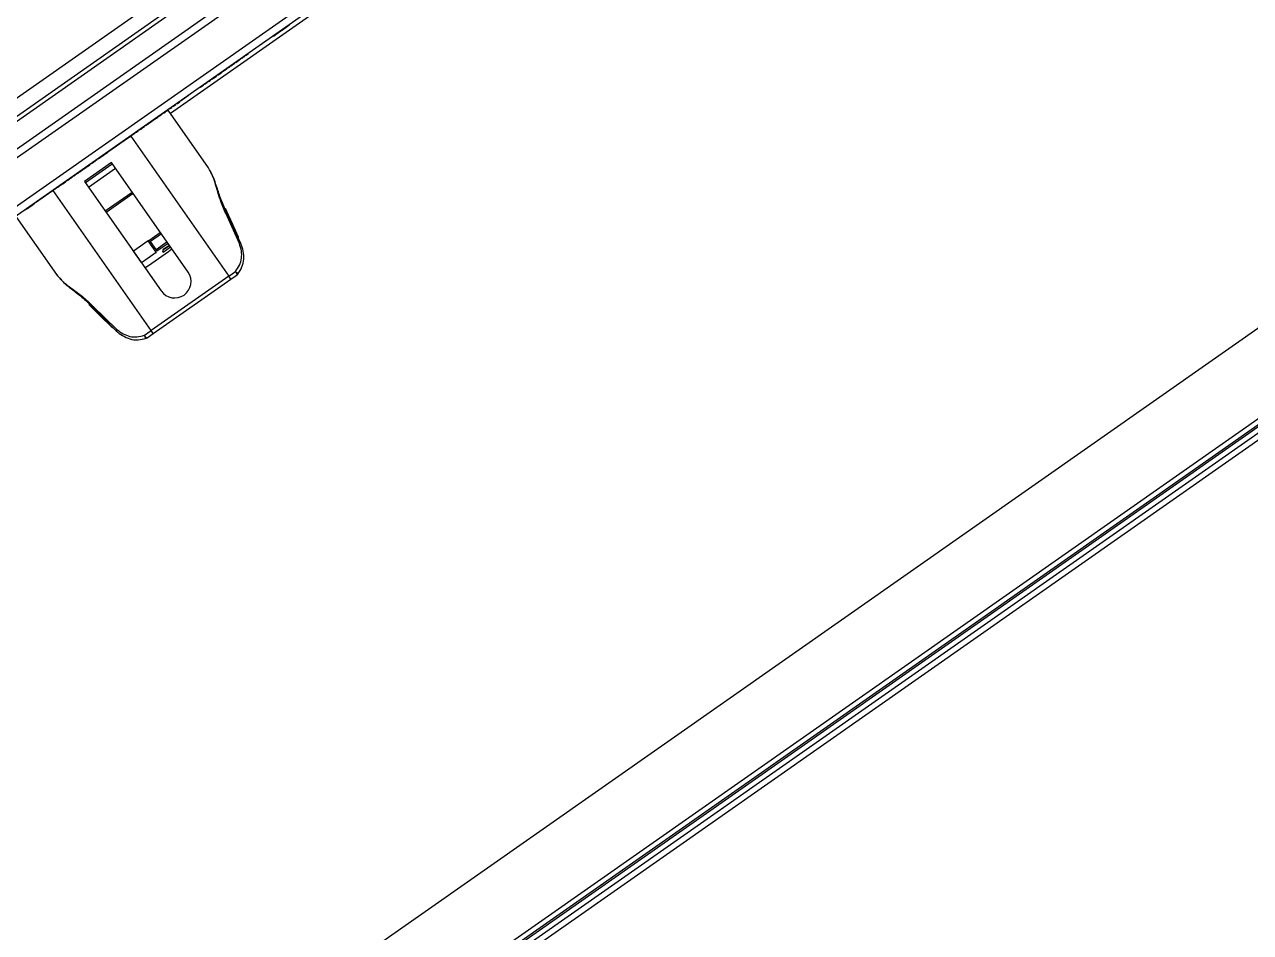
# Model space of a CAD drawing. Header units: millimetres. Extents: x 152904052 to 153933663, y 538271515 to 539240469.
# Drawn here: x 153347092.9 to 153347429.4, y 538941601.7 to 538941850.8 of the extents above; entities that cross this region are included whole.
import ezdxf

# ---------------------------------------------------------------- set-up
doc = ezdxf.new("R2010")
doc.units = ezdxf.units.MM
doc.layers.add('POWR', color=5, linetype='Continuous')

msp = doc.modelspace()

# ---------------------------------------------------------------- linework, layer by layer
at = {"layer": 'POWR', "color": 7}
for p, q in [((153346840, 538941655.08), (153348601.17, 538942888.27)), ((153346842.35, 538941651.72), (153348603.53, 538942884.91)), ((153346830.76, 538941634.64), (153347722.48, 538942259.02)), ((153346831.91, 538941633), (153347723.63, 538942257.38)), ((153347732.09, 538942250.01), (153346835.94, 538941622.52)), ((153347731.58, 538942247.08), (153346838.87, 538941622)), ((153347697, 538942248.69), (153346847.13, 538941653.61)), ((153346984.92, 538941454.91), (153347838.48, 538942052.58)), ((153346974.79, 538941419), (153347875.85, 538942049.93)), ((153346975.7, 538941417.69), (153347876.77, 538942048.62)), ((153346976.6, 538941421.98), (153347872.43, 538942049.24)), ((153347862.45, 538942042.74), (153346985.96, 538941429.02)), ((153347860.64, 538942043.06), (153346986.28, 538941430.83)), ((153347194.76, 538941869.67), (153347133, 538941826.42)), ((153347161.11, 538941847.51), (153347161.05, 538941847.6)), ((153347153.3, 538941842.05), (153347153.24, 538941842.13)), ((153347154.4, 538941842.82), (153347154.35, 538941842.9)), ((153347148.37, 538941838.59), (153347148.31, 538941838.67)), ((153347149.42, 538941839.33), (153347149.36, 538941839.41)), ((153347144.4, 538941835.81), (153347144.34, 538941835.89)), ((153347146.09, 538941837), (153347146.03, 538941837.08)), ((153347147.31, 538941837.85), (153347147.25, 538941837.93)), ((153347142.33, 538941834.36), (153347142.27, 538941834.44)), ((153347143.43, 538941835.13), (153347143.37, 538941835.22)), ((153347134.52, 538941828.89), (153347134.46, 538941828.98)), ((153347135.62, 538941829.67), (153347135.56, 538941829.75)), ((153347137.96, 538941831.31), (153347135.95, 538941829.9)), ((153347137.96, 538941831.31), (153347137.91, 538941831.39)), ((153347130.75, 538941826.26), (153347130.69, 538941826.34)), ((153347143.46, 538941811.48), (153347132.34, 538941827.37)), ((153347132.45, 538941827.44), (153347132.39, 538941827.53)), ((153347133.41, 538941828.12), (153347133.36, 538941828.2)), ((153347124.51, 538941821.89), (153347124.45, 538941821.97)), ((153347126.21, 538941823.07), (153347126.15, 538941823.16)), ((153347128.48, 538941824.67), (153347128.42, 538941824.75)), ((153347121.19, 538941819.56), (153347116.06, 538941815.97)), ((153347122.1, 538941820.2), (153347149, 538941781.78)), ((153347123.54, 538941821.21), (153347123.49, 538941821.29)), ((153347115.92, 538941815.87), (153347115.86, 538941815.95)), ((153347116.8, 538941812.95), (153347109.43, 538941807.78)), ((153347109.65, 538941807.46), (153347117.03, 538941812.62)), ((153347111.05, 538941812.46), (153347110.99, 538941812.54)), ((153347137.85, 538941782.88), (153347116.8, 538941812.95)), ((153347106.5, 538941809.28), (153347106.44, 538941809.36)), ((153347108.77, 538941810.87), (153347108.72, 538941810.95)), ((153347110.51, 538941806.23), (153347117.89, 538941811.39)), ((153347101.49, 538941805.77), (153347095.92, 538941801.87)), ((153347127.7, 538941766.87), (153347100.8, 538941805.28)), ((153347101.63, 538941805.87), (153347101.57, 538941805.95)), ((153347104.68, 538941808), (153347104.62, 538941808.08)), ((153347109.43, 538941807.78), (153347130.48, 538941777.72)), ((153347115.1, 538941799.67), (153347122.48, 538941804.84)), ((153347122.74, 538941804.46), (153347115.37, 538941799.29)), ((153347150.07, 538941796.16), (153347148.15, 538941800.32)), ((153347151.92, 538941790.71), (153347148.16, 538941799.08)), ((153347152.35, 538941790.76), (153347148.45, 538941799.1)), ((153347090.56, 538941798.11), (153347101.69, 538941782.22)), ((153347151.65, 538941792.46), (153347150.07, 538941796.16)), ((153347127.09, 538941791.59), (153347126.93, 538941791.47)), ((153347127.09, 538941791.59), (153347130.22, 538941793.78)), ((153347130.51, 538941793.37), (153347127.54, 538941791.29)), ((153347151.81, 538941791.9), (153347151.65, 538941792.46)), ((153347122.86, 538941788.62), (153347122.85, 538941788.62)), ((153347126.93, 538941791.47), (153347122.86, 538941788.62)), ((153347125.03, 538941785.51), (153347122.86, 538941788.62)), ((153347125.03, 538941785.51), (153347129.11, 538941788.36)), ((153347129.11, 538941788.36), (153347126.93, 538941791.47)), ((153347129.09, 538941789.09), (153347127.54, 538941791.29)), ((153347129.09, 538941789.09), (153347132.05, 538941791.16)), ((153347132.33, 538941790.76), (153347129.24, 538941788.6)), ((153347130.91, 538941788.45), (153347130.97, 538941788.37)), ((153347130.97, 538941788.37), (153347133.01, 538941789.8)), ((153347132.7, 538941790.24), (153347131.04, 538941789.07)), ((153347131.04, 538941789.07), (153347131.1, 538941788.99)), ((153347132.76, 538941790.15), (153347131.1, 538941788.99)), ((153347102.88, 538941780.94), (153347101.85, 538941782.07)), ((153347149, 538941781.78), (153347127.7, 538941766.87)), ((153347149, 538941781.78), (153347150.84, 538941783.07)), ((153347149.57, 538941780.96), (153347149, 538941781.78)), ((153347149.57, 538941780.96), (153347151.27, 538941782.15)), ((153347128.27, 538941766.05), (153347149.57, 538941780.96)), ((153347110.57, 538941774), (153347113.82, 538941770.78)), ((153347111.61, 538941773.31), (153347118.12, 538941766.79)), ((153347111.73, 538941773.57), (153347118.31, 538941767.17)), ((153347113.82, 538941770.78), (153347116.75, 538941768.02)), ((153347116.75, 538941768.02), (153347117.32, 538941767.58)), ((153347125.85, 538941765.57), (153347127.7, 538941766.87)), ((153347126.57, 538941764.86), (153347128.27, 538941766.05)), ((153347128.27, 538941766.05), (153347127.7, 538941766.87))]:
    msp.add_line(p, q, dxfattribs=at)
at = {"layer": 'POWR', "color": 7, "flags": 128}
for points in [[(153347148.15, 538941800.32), (153347148.16, 538941800.28), (153347148.11, 538941800.19), (153347148.03, 538941800.12)], [(153347150.07, 538941796.16), (153347150.07, 538941796.14), (153347150.03, 538941796.06), (153347149.93, 538941795.96)], [(153347152.35, 538941790.76), (153347152.35, 538941790.76), (153347152.28, 538941790.78), (153347152.14, 538941790.76), (153347151.92, 538941790.71)], [(153347110.57, 538941774), (153347110.6, 538941773.98), (153347110.7, 538941774), (153347110.8, 538941774.04)], [(153347114.06, 538941770.84), (153347113.93, 538941770.78), (153347113.84, 538941770.77), (153347113.82, 538941770.78)], [(153347118.31, 538941767.17), (153347118.18, 538941766.99), (153347118.12, 538941766.86), (153347118.12, 538941766.79), (153347118.12, 538941766.79)]]:
    msp.add_lwpolyline(points, dxfattribs=at)
at = {"layer": 'POWR', "color": 7}
for centre, radius, start, end in [((153347148.33, 538941798.8), 0.323, 69.3924, 122.2319), ((153347071.81, 538941869.34), 101, 302.4464, 307.5536), ((153347113.01, 538941797.42), 18.47, 330.6566, 331.4769), ((153347125.07, 538941790), 6.04, 345.14, 351.1799), ((153347125.13, 538941789.92), 6.04, 345.1115, 351.1507), ((153347134.16, 538941780.3), 4.5, 215, 35), ((153347149.74, 538941782), 1.54, 5.5199, 44.0329), ((153347150.7, 538941782.97), 1, 305, 321.2293), ((153347111.93, 538941773.31), 0.324, 127.8124, 180.518), ((153347127.24, 538941766.25), 1.54, 205.9671, 244.48), ((153347126, 538941765.68), 1, 288.7393, 305)]:
    msp.add_arc(centre, radius, start, end, dxfattribs=at)
for points, knots in [([(153347161.11, 538941847.51), (153347161.18, 538941847.56), (153347161.31, 538941847.65), (153347162.26, 538941848.32), (153347163.65, 538941849.3), (153347164.99, 538941850.23), (153347165.69, 538941850.72)], [0, 0, 0, 0, 0.23574, 0.478454, 0.724852, 1, 1, 1, 1]), ([(153347152.62, 538941841.57), (153347152.76, 538941841.67), (153347153.25, 538941842.01), (153347153.28, 538941842.03), (153347153.3, 538941842.05)], [0, 0, 0, 0, 0.283268, 1, 1, 1, 1]), ([(153347153.59, 538941842.25), (153347153.75, 538941842.36), (153347154.34, 538941842.77), (153347154.38, 538941842.8), (153347154.4, 538941842.82)], [0, 0, 0, 0, 0.276313, 1, 1, 1, 1]), ([(153347148.37, 538941838.59), (153347148.47, 538941838.66), (153347148.67, 538941838.8), (153347148.96, 538941839), (153347149.21, 538941839.18), (153347149.39, 538941839.31), (153347149.41, 538941839.32), (153347149.42, 538941839.33)], [0, 0, 0, 0, 0.202461, 0.382409, 0.553418, 0.762152, 1, 1, 1, 1]), ([(153347149.71, 538941839.53), (153347149.85, 538941839.63), (153347150.2, 538941839.87), (153347150.57, 538941840.13), (153347150.61, 538941840.16), (153347150.64, 538941840.18)], [0, 0, 0, 0, 0.243406, 0.596918, 1, 1, 1, 1]), ([(153347150.93, 538941840.38), (153347151.1, 538941840.5), (153347151.62, 538941840.87), (153347152.21, 538941841.28), (153347152.29, 538941841.34), (153347152.33, 538941841.37)], [0, 0, 0, 0, 0.18313, 0.564678, 1, 1, 1, 1]), ([(153347143.43, 538941835.13), (153347143.48, 538941835.17), (153347143.53, 538941835.21), (153347144.04, 538941835.56), (153347144.11, 538941835.61)], [0, 0, 0, 0, 0.864861, 1, 1, 1, 1]), ([(153347144.4, 538941835.81), (153347144.47, 538941835.87), (153347144.63, 538941835.97), (153347145.41, 538941836.52), (153347145.81, 538941836.8)], [0, 0, 0, 0, 0.498681, 1, 1, 1, 1]), ([(153347146.09, 538941837), (153347146.14, 538941837.03), (153347146.25, 538941837.11), (153347146.66, 538941837.4), (153347146.99, 538941837.62), (153347147.02, 538941837.65)], [0, 0, 0, 0, 0.4628822, 0.9389635, 1, 1, 1, 1]), ([(153347147.31, 538941837.85), (153347147.33, 538941837.87), (153347147.38, 538941837.9), (153347147.65, 538941838.09), (153347147.98, 538941838.32), (153347148.24, 538941838.5), (153347148.37, 538941838.59)], [0, 0, 0, 0, 0.277096, 0.562127, 0.784508, 1, 1, 1, 1]), ([(153347141.22, 538941833.59), (153347141.27, 538941833.62), (153347141.34, 538941833.67), (153347141.85, 538941834.03), (153347142.04, 538941834.16)], [0, 0, 0, 0, 0.636046, 1, 1, 1, 1]), ([(153347142.33, 538941834.36), (153347142.37, 538941834.39), (153347142.45, 538941834.45), (153347142.94, 538941834.79), (153347143.14, 538941834.93)], [0, 0, 0, 0, 0.573497, 1, 1, 1, 1]), ([(153347133.7, 538941828.32), (153347133.86, 538941828.44), (153347134.45, 538941828.85), (153347134.49, 538941828.87), (153347134.52, 538941828.89)], [0, 0, 0, 0, 0.278107, 1, 1, 1, 1]), ([(153347134.8, 538941829.1), (153347134.94, 538941829.19), (153347135.57, 538941829.63), (153347135.6, 538941829.65), (153347135.62, 538941829.67)], [0, 0, 0, 0, 0.216364, 1, 1, 1, 1]), ([(153347128.48, 538941824.67), (153347128.7, 538941824.82), (153347129.13, 538941825.12), (153347129.75, 538941825.56), (153347130.29, 538941825.93), (153347130.68, 538941826.21), (153347130.73, 538941826.24), (153347130.75, 538941826.26)], [0, 0, 0, 0, 0.200326, 0.380186, 0.552394, 0.762539, 1, 1, 1, 1]), ([(153347131.04, 538941826.46), (153347131.21, 538941826.58), (153347131.74, 538941826.95), (153347132.32, 538941827.35), (153347132.4, 538941827.41), (153347132.45, 538941827.44)], [0, 0, 0, 0, 0.183834, 0.566866, 1, 1, 1, 1]), ([(153347132.73, 538941827.65), (153347132.87, 538941827.74), (153347133.36, 538941828.08), (153347133.39, 538941828.1), (153347133.41, 538941828.12)], [0, 0, 0, 0, 0.285051, 1, 1, 1, 1]), ([(153347124.51, 538941821.89), (153347124.59, 538941821.94), (153347124.74, 538941822.05), (153347125.53, 538941822.6), (153347125.92, 538941822.87)], [0, 0, 0, 0, 0.500808, 1, 1, 1, 1]), ([(153347126.21, 538941823.07), (153347126.25, 538941823.11), (153347126.35, 538941823.17), (153347126.94, 538941823.59), (153347127.66, 538941824.09), (153347128.21, 538941824.48), (153347128.48, 538941824.67)], [0, 0, 0, 0, 0.278741, 0.563046, 0.784518, 1, 1, 1, 1]), ([(153347121.34, 538941819.66), (153347121.38, 538941819.7), (153347121.46, 538941819.75), (153347121.97, 538941820.11), (153347122.15, 538941820.24)], [0, 0, 0, 0, 0.6377227, 1, 1, 1, 1]), ([(153347122.44, 538941820.44), (153347122.48, 538941820.47), (153347122.56, 538941820.52), (153347123.05, 538941820.86), (153347123.26, 538941821.01)], [0, 0, 0, 0, 0.5752, 1, 1, 1, 1]), ([(153347123.54, 538941821.21), (153347123.59, 538941821.24), (153347123.64, 538941821.28), (153347124.15, 538941821.64), (153347124.22, 538941821.69)], [0, 0, 0, 0, 0.8657195, 1, 1, 1, 1]), ([(153347113.16, 538941813.94), (153347113.55, 538941814.21), (153347114.58, 538941814.93), (153347115.69, 538941815.71), (153347115.84, 538941815.81), (153347115.92, 538941815.87)], [0, 0, 0, 0, 0.220418, 0.587952, 1, 1, 1, 1]), ([(153347108.77, 538941810.87), (153347109, 538941811.03), (153347109.43, 538941811.33), (153347110.05, 538941811.76), (153347110.58, 538941812.14), (153347110.98, 538941812.41), (153347111.02, 538941812.44), (153347111.05, 538941812.46)], [0, 0, 0, 0, 0.197776, 0.377561, 0.551236, 0.763085, 1, 1, 1, 1]), ([(153347111.33, 538941812.66), (153347111.54, 538941812.81), (153347112.12, 538941813.21), (153347112.74, 538941813.65), (153347112.83, 538941813.71), (153347112.87, 538941813.74)], [0, 0, 0, 0, 0.208809, 0.582111, 1, 1, 1, 1]), ([(153347104.68, 538941808), (153347104.77, 538941808.06), (153347104.95, 538941808.19), (153347105.66, 538941808.69), (153347106.19, 538941809.06), (153347106.22, 538941809.08)], [0, 0, 0, 0, 0.488031, 0.980841, 1, 1, 1, 1]), ([(153347106.5, 538941809.28), (153347106.55, 538941809.31), (153347106.64, 538941809.38), (153347107.24, 538941809.79), (153347107.96, 538941810.3), (153347108.5, 538941810.68), (153347108.77, 538941810.87)], [0, 0, 0, 0, 0.280617, 0.564085, 0.784519, 1, 1, 1, 1]), ([(153347148.16, 538941799.08), (153347147.64, 538941800.29), (153347146.61, 538941802.71), (153347145.62, 538941806.18), (153347144.67, 538941809.3), (153347143.87, 538941810.75), (153347143.46, 538941811.48)], [0, 0, 0, 0, 0.250492, 0.499894, 0.749533, 1, 1, 1, 1]), ([(153347148.45, 538941799.1), (153347147.9, 538941800.34), (153347146.83, 538941802.77), (153347145.76, 538941806.17), (153347144.92, 538941808.74), (153347144.31, 538941809.83), (153347144.1, 538941810.19)], [0, 0, 0, 0, 0.296401, 0.584906, 0.860456, 1, 1, 1, 1]), ([(153347101.63, 538941805.87), (153347101.69, 538941805.91), (153347101.82, 538941806), (153347102.8, 538941806.69), (153347103.66, 538941807.29), (153347104.33, 538941807.76), (153347104.39, 538941807.8)], [0, 0, 0, 0, 0.320732, 0.643848, 0.967889, 1, 1, 1, 1]), ([(153347093.09, 538941799.89), (153347093.32, 538941800.05), (153347094.11, 538941800.6), (153347095.08, 538941801.28), (153347095.77, 538941801.77), (153347095.77, 538941801.76), (153347095.77, 538941801.76)], [0, 0, 0, 0, 0.127386, 0.442572, 0.778727, 1, 1, 1, 1]), ([(153347127.54, 538941791.29), (153347127.51, 538941791.34), (153347127.44, 538941791.42), (153347127.34, 538941791.52), (153347127.23, 538941791.59), (153347127.15, 538941791.61), (153347127.11, 538941791.6), (153347127.09, 538941791.59)], [0, 0, 0, 0, 0.199084, 0.398243, 0.602154, 0.81712, 1, 1, 1, 1]), ([(153347129.24, 538941788.6), (153347129.24, 538941788.62), (153347129.26, 538941788.68), (153347129.23, 538941788.8), (153347129.18, 538941788.95), (153347129.11, 538941789.04), (153347129.09, 538941789.09)], [0, 0, 0, 0, 0.258878, 0.5197, 0.769477, 1, 1, 1, 1]), ([(153347150.84, 538941783.07), (153347151.25, 538941783.63), (153347152.05, 538941784.76), (153347152.59, 538941786.71), (153347152.58, 538941788.73), (153347152.14, 538941790.05), (153347151.92, 538941790.71)], [0, 0, 0, 0, 0.250258, 0.499045, 0.748633, 1, 1, 1, 1]), ([(153347151.47, 538941782.34), (153347151.9, 538941782.98), (153347152.75, 538941784.25), (153347153.22, 538941786.44), (153347153.11, 538941788.65), (153347152.6, 538941790.06), (153347152.35, 538941790.76)], [0, 0, 0, 0, 0.253049, 0.505786, 0.755206, 1, 1, 1, 1]), ([(153347101.69, 538941782.22), (153347102.23, 538941781.6), (153347103.32, 538941780.34), (153347105.92, 538941778.38), (153347108.85, 538941776.27), (153347110.77, 538941774.47), (153347111.73, 538941773.57)], [0, 0, 0, 0, 0.250334, 0.499658, 0.749382, 1, 1, 1, 1]), ([(153347150.84, 538941783.07), (153347150.92, 538941783.01), (153347151.08, 538941782.87), (153347151.28, 538941782.67), (153347151.42, 538941782.51), (153347151.48, 538941782.41), (153347151.49, 538941782.36), (153347151.48, 538941782.35), (153347151.47, 538941782.34)], [0, 0, 0, 0, 0.202775, 0.416337, 0.615691, 0.832668, 0.904295, 1, 1, 1, 1]), ([(153347102.68, 538941781.18), (153347102.95, 538941780.86), (153347103.75, 538941779.92), (153347105.86, 538941778.28), (153347108.69, 538941776.11), (153347110.62, 538941774.26), (153347111.61, 538941773.31)], [0, 0, 0, 0, 0.136925, 0.411253, 0.697854, 1, 1, 1, 1]), ([(153347118.12, 538941766.79), (153347118.68, 538941766.31), (153347119.83, 538941765.36), (153347121.87, 538941764.49), (153347124.1, 538941764.17), (153347125.58, 538941764.54), (153347126.32, 538941764.73)], [0, 0, 0, 0, 0.244116, 0.493697, 0.74711, 1, 1, 1, 1]), ([(153347118.31, 538941767.17), (153347118.85, 538941766.74), (153347119.94, 538941765.88), (153347121.84, 538941765.18), (153347123.85, 538941765.01), (153347125.18, 538941765.39), (153347125.85, 538941765.57)], [0, 0, 0, 0, 0.251041, 0.499952, 0.749046, 1, 1, 1, 1]), ([(153347126.32, 538941764.73), (153347126.32, 538941764.73), (153347126.3, 538941764.73), (153347126.26, 538941764.75), (153347126.19, 538941764.83), (153347126.08, 538941765.03), (153347125.96, 538941765.28), (153347125.89, 538941765.48), (153347125.85, 538941765.57)], [0, 0, 0, 0, 0.095788, 0.16741, 0.384387, 0.583702, 0.797244, 1, 1, 1, 1])]:
    msp.add_open_spline(points, degree=3, knots=knots, dxfattribs=at)

doc.saveas('drawing.dxf')
